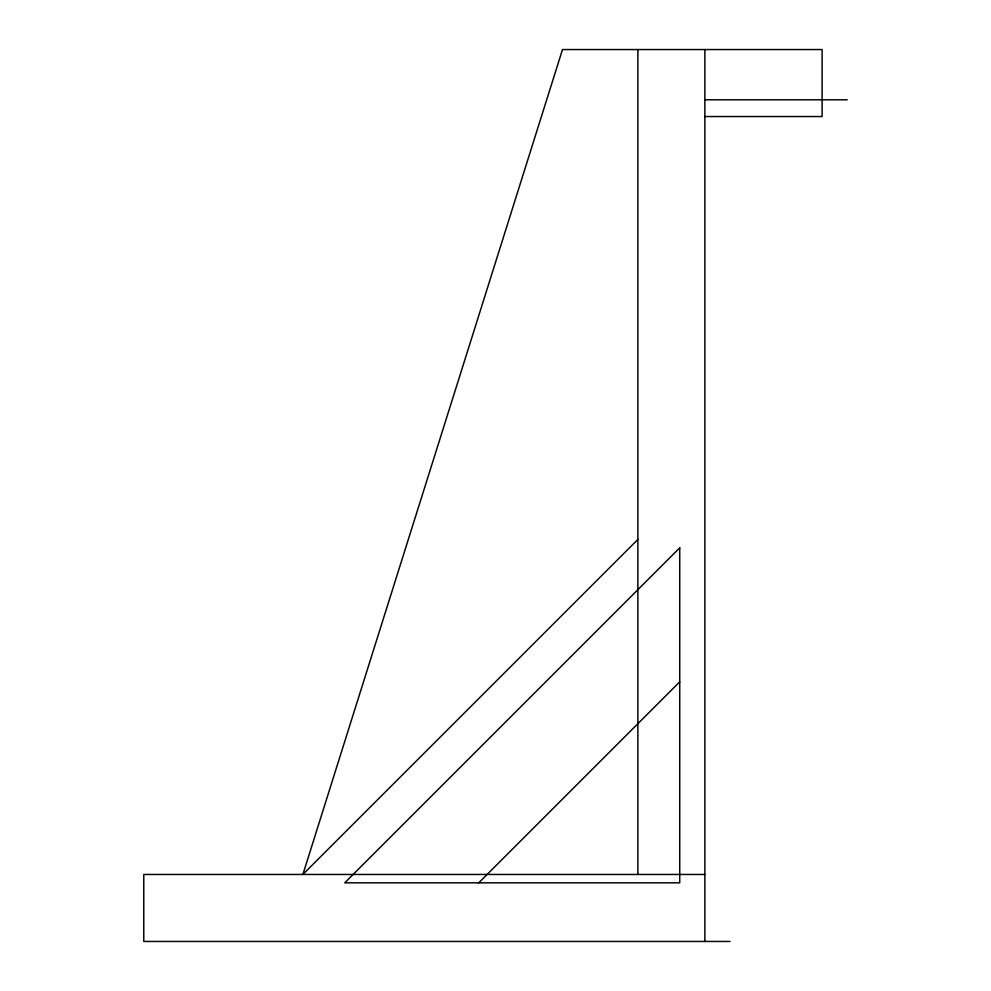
<?xml version="1.0" encoding="UTF-8"?>
<svg xmlns="http://www.w3.org/2000/svg" width="991" height="991" viewBox="0 0 991 991"><rect width="100%" height="100%" fill="white"/><g stroke="black" fill="none" stroke-linecap="round" stroke-linejoin="round"><path stroke-width="1.49" d="M637.87 539.463L302.887 874.458L562.492 49.55L822.109 49.55L822.109 116.542L704.861 116.542M478.752 882.832L679.739 681.833M704.861 99.794L847.231 99.794M704.861 874.458L143.769 874.458L143.769 941.45L729.995 941.45M704.861 49.55L704.861 941.45M637.87 49.55L637.87 874.458M679.739 547.837L344.757 882.832L679.739 882.832L679.739 547.837"/></g></svg>
